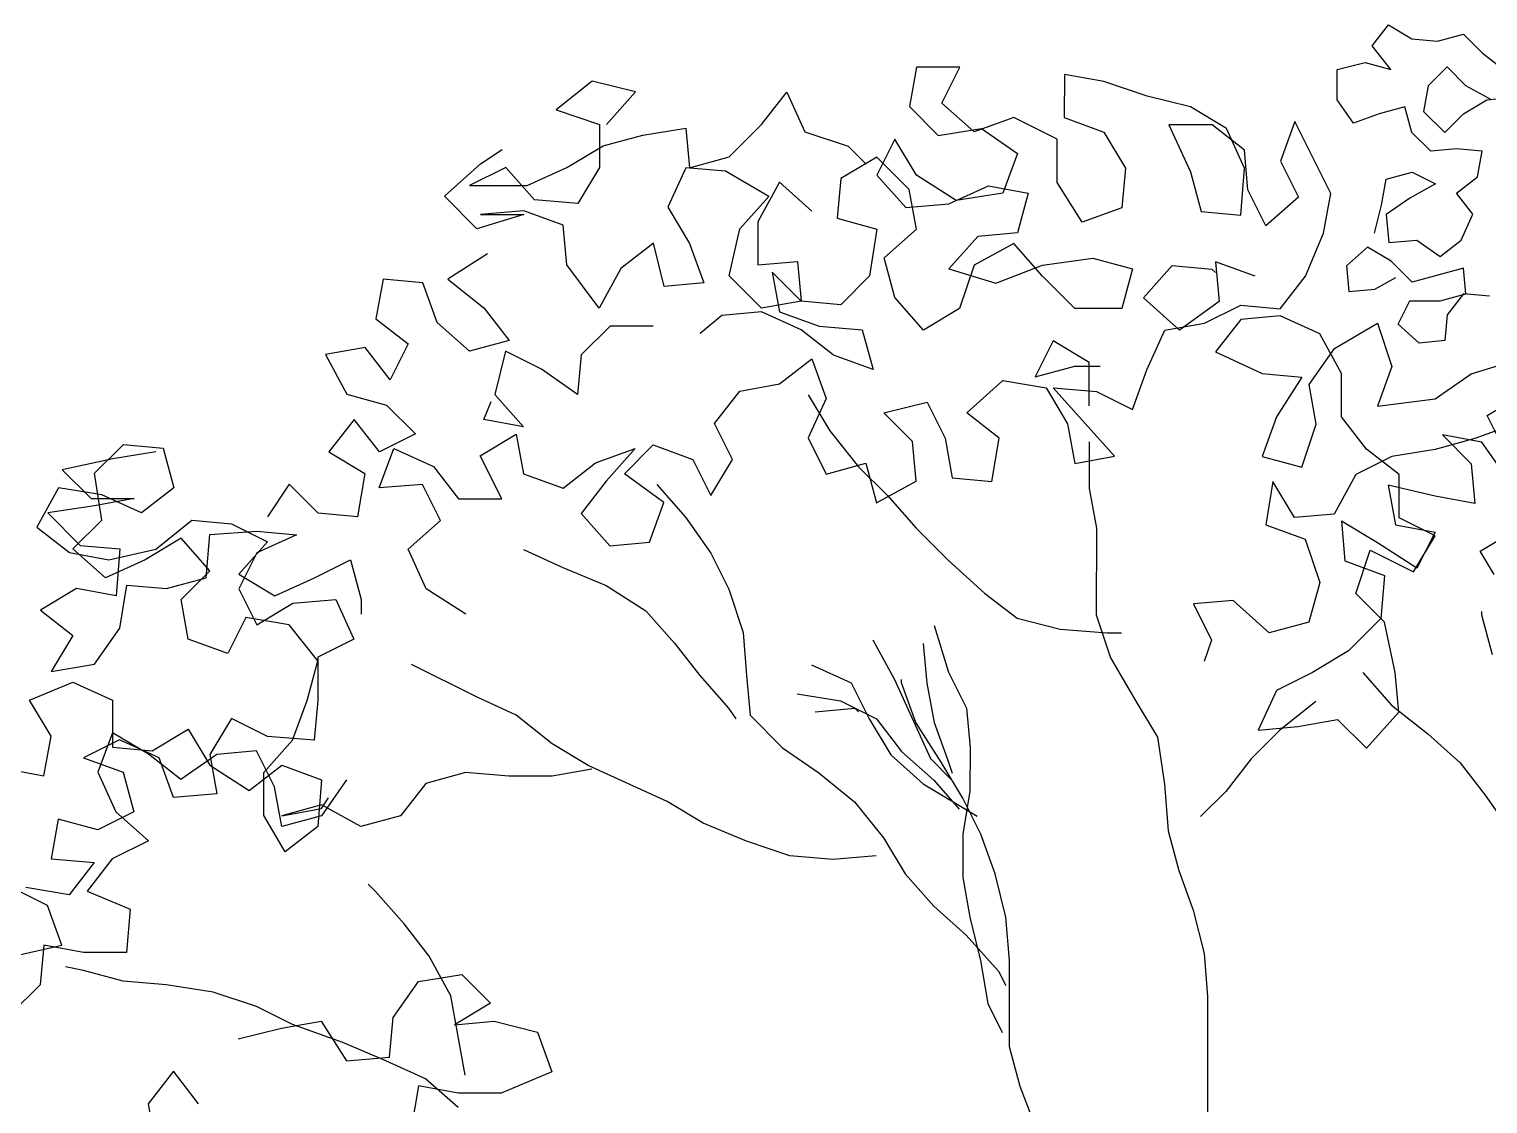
# Model space of a CAD drawing. Header units: millimetres. Extents: x 684983 to 685377, y 990360 to 990509.
# Drawn here: x 685204.376 to 685204.96, y 990430.366 to 990430.796 of the extents above; entities that cross this region are included whole.
import ezdxf

# ---------------------------------------------------------------- set-up
doc = ezdxf.new("R2010")
doc.units = ezdxf.units.MM
doc.layers.add('MAHAGONY', color=7, linetype='Continuous')
doc.layers.add('TEAK', color=7, linetype='Continuous')

# ---------------------------------------------------------------- blocks, each defined once
blk = doc.blocks.new('TREE30')
at = {"color": 74, "flags": 128}
for points in [[(-0.67328, 1.79426), (-0.67029, 1.80628), (-0.66829, 1.81729), (-0.65729, 1.8203), (-0.64728, 1.8153), (-0.65828, 1.80929), (-0.66828, 1.80227), (-0.66727, 1.79026), (-0.65526, 1.79128), (-0.64524, 1.78428), (-0.63624, 1.79129), (-0.63125, 1.80231), (-0.63826, 1.81131), (-0.62926, 1.81832), (-0.62727, 1.82933), (-0.63828, 1.83032), (-0.64929, 1.82931), (-0.6573, 1.83731), (-0.66032, 1.84832), (-0.67132, 1.84531), (-0.68233, 1.84129), (-0.68934, 1.8513), (-0.68936, 1.86431), (-0.67735, 1.86732), (-0.66634, 1.86433), (-0.67435, 1.87433), (-0.66735, 1.88334), (-0.65734, 1.87735), (-0.64633, 1.87636), (-0.63532, 1.87937), (-0.62731, 1.87137), (-0.6183, 1.86437)], [(-0.62329, 1.85136), (-0.6343, 1.85735), (-0.64232, 1.86535), (-0.65032, 1.85734), (-0.65231, 1.84633), (-0.64329, 1.83733), (-0.63529, 1.84534), (-0.62529, 1.85135), (-0.61428, 1.85237)]]:
    blk.add_lwpolyline(points, dxfattribs=at)
at = {"color": 3, "flags": 128}
for points in [[(-0.6221, 1.64819), (-0.62812, 1.65819), (-0.61811, 1.6642)], [(-0.62015, 1.70624), (-0.62517, 1.71624), (-0.61516, 1.72225)], [(-0.62421, 1.76728), (-0.63522, 1.76828), (-0.64222, 1.75926), (-0.64321, 1.74825), (-0.65422, 1.74724), (-0.66323, 1.75524), (-0.65824, 1.76525), (-0.64523, 1.76526), (-0.63422, 1.76828), (-0.63523, 1.77928), (-0.65725, 1.77326), (-0.66626, 1.78226), (-0.67627, 1.78825), (-0.68528, 1.78024), (-0.68426, 1.76923), (-0.67326, 1.77024), (-0.66425, 1.77525)]]:
    blk.add_lwpolyline(points, dxfattribs=at)
blk = doc.blocks.new('A$C25655A80')
at = {"color": 62}
for p, q in [((-0.44135, 1.98261), (-0.44328, 1.97204)), ((-0.42981, 1.9826), (-0.44135, 1.98261)), ((-0.43463, 1.97299), (-0.42981, 1.9826)), ((-0.52787, 1.97884), (-0.53749, 1.97116)), ((-0.51633, 1.97595), (-0.52787, 1.97884)), ((-0.40193, 1.98065), (-0.40194, 1.96911)), ((-0.39136, 1.97872), (-0.40193, 1.98065)), ((-0.37983, 1.97486), (-0.39136, 1.97872)), ((-0.52403, 1.9673), (-0.51633, 1.97595)), ((-0.4827, 1.96727), (-0.47596, 1.97591)), ((-0.47596, 1.97591), (-0.47116, 1.96533)), ((-0.42598, 1.96529), (-0.43463, 1.97299)), ((-0.3683, 1.97197), (-0.37983, 1.97486)), ((-0.53749, 1.97116), (-0.52595, 1.96731)), ((-0.44328, 1.97204), (-0.43559, 1.96434)), ((-0.4154, 1.96913), (-0.42598, 1.96529)), ((-0.40387, 1.96335), (-0.4154, 1.96913)), ((-0.40194, 1.96911), (-0.39137, 1.96526)), ((-0.35869, 1.96619), (-0.3683, 1.97197)), ((-0.52595, 1.96731), (-0.52596, 1.95577)), ((-0.51442, 1.96441), (-0.50288, 1.96632)), ((-0.50288, 1.96632), (-0.50193, 1.95575)), ((-0.49136, 1.95862), (-0.4827, 1.96727)), ((-0.47116, 1.96533), (-0.45963, 1.96148)), ((-0.43559, 1.96434), (-0.42406, 1.96625)), ((-0.42406, 1.96625), (-0.41445, 1.95951)), ((-0.39137, 1.96526), (-0.38561, 1.95564)), ((-0.37407, 1.96717), (-0.36831, 1.95466)), ((-0.36253, 1.96716), (-0.37407, 1.96717)), ((-0.35389, 1.96042), (-0.36253, 1.96716)), ((-0.35389, 1.95561), (-0.35869, 1.96619)), ((-0.34042, 1.9681), (-0.34428, 1.95753)), ((-0.33083, 1.94886), (-0.34042, 1.9681)), ((-0.53462, 1.95578), (-0.525, 1.96154)), ((-0.525, 1.96154), (-0.51442, 1.96441)), ((-0.45963, 1.96148), (-0.45483, 1.95667)), ((-0.44713, 1.96339), (-0.45195, 1.95378)), ((-0.44137, 1.95377), (-0.44713, 1.96339)), ((-0.40388, 1.95181), (-0.40387, 1.96335)), ((-0.55769, 1.95676), (-0.55192, 1.9606)), ((-0.50193, 1.95575), (-0.49136, 1.95862)), ((-0.45194, 1.95859), (-0.46156, 1.95283)), ((-0.4433, 1.94993), (-0.45194, 1.95859)), ((-0.41445, 1.95951), (-0.41831, 1.94894)), ((-0.35294, 1.94984), (-0.35389, 1.96042)), ((-0.34428, 1.95753), (-0.33948, 1.94791)), ((-0.56731, 1.94812), (-0.55769, 1.95676)), ((-0.55096, 1.95579), (-0.56058, 1.95099)), ((-0.54328, 1.94713), (-0.55096, 1.95579)), ((-0.5452, 1.95098), (-0.53462, 1.95578)), ((-0.52596, 1.95577), (-0.53174, 1.94616)), ((-0.50289, 1.95575), (-0.50771, 1.94518)), ((-0.49232, 1.95478), (-0.50289, 1.95575)), ((-0.48079, 1.94804), (-0.49232, 1.95478)), ((-0.45195, 1.95378), (-0.44426, 1.94512)), ((-0.4308, 1.94703), (-0.44137, 1.95377)), ((-0.38561, 1.95564), (-0.38659, 1.94507)), ((-0.36831, 1.95466), (-0.36544, 1.94409)), ((-0.35486, 1.94312), (-0.35389, 1.95561)), ((-0.56058, 1.95099), (-0.5452, 1.95098)), ((-0.4779, 1.95188), (-0.48368, 1.94131)), ((-0.46926, 1.94418), (-0.4779, 1.95188)), ((-0.46156, 1.95283), (-0.46253, 1.94225)), ((-0.44139, 1.93935), (-0.4433, 1.94993)), ((-0.43273, 1.94607), (-0.42215, 1.95087)), ((-0.42215, 1.95087), (-0.41158, 1.94894)), ((-0.39716, 1.94123), (-0.40388, 1.95181)), ((-0.34814, 1.94023), (-0.35294, 1.94984)), ((-0.55866, 1.93946), (-0.56731, 1.94812)), ((-0.53174, 1.94616), (-0.54328, 1.94713)), ((-0.48849, 1.93939), (-0.48079, 1.94804)), ((-0.44426, 1.94512), (-0.43273, 1.94607)), ((-0.41831, 1.94894), (-0.4308, 1.94703)), ((-0.41158, 1.94894), (-0.41447, 1.93836)), ((-0.33948, 1.94791), (-0.34814, 1.94023)), ((-0.33276, 1.93829), (-0.33083, 1.94886)), ((-0.54616, 1.94329), (-0.55866, 1.93946)), ((-0.54616, 1.94425), (-0.5577, 1.9433)), ((-0.5577, 1.9433), (-0.54616, 1.94329)), ((-0.53559, 1.9404), (-0.54616, 1.94425)), ((-0.50771, 1.94518), (-0.50195, 1.93556)), ((-0.46253, 1.94225), (-0.45196, 1.93936)), ((-0.38659, 1.94507), (-0.39716, 1.94123)), ((-0.36544, 1.94409), (-0.35486, 1.94312)), ((-0.53464, 1.92982), (-0.53559, 1.9404)), ((-0.49138, 1.9269), (-0.48849, 1.93939)), ((-0.48368, 1.94131), (-0.48369, 1.92978)), ((-0.45196, 1.93936), (-0.45389, 1.92686)), ((-0.45004, 1.93167), (-0.44139, 1.93935)), ((-0.41447, 1.93836), (-0.42504, 1.93741)), ((-0.33758, 1.92676), (-0.33276, 1.93829)), ((-0.51156, 1.93557), (-0.52022, 1.92885)), ((-0.50869, 1.92403), (-0.51156, 1.93557)), ((-0.50195, 1.93556), (-0.49812, 1.92498)), ((-0.42504, 1.93741), (-0.43274, 1.92877)), ((-0.41543, 1.93548), (-0.42601, 1.92972)), ((-0.40775, 1.92682), (-0.41543, 1.93548)), ((-0.55579, 1.93273), (-0.56637, 1.92601)), ((-0.48369, 1.92978), (-0.47312, 1.93073)), ((-0.47312, 1.93073), (-0.47216, 1.92015)), ((-0.44717, 1.92109), (-0.45004, 1.93167)), ((-0.40775, 1.92971), (-0.39429, 1.93162)), ((-0.39429, 1.93162), (-0.38372, 1.92872)), ((-0.3616, 1.93063), (-0.36065, 1.92005)), ((-0.35103, 1.92677), (-0.3616, 1.93063)), ((-0.526, 1.91828), (-0.53464, 1.92982)), ((-0.52022, 1.92885), (-0.526, 1.91828)), ((-0.48274, 1.91824), (-0.49138, 1.9269)), ((-0.47985, 1.92785), (-0.47793, 1.91727)), ((-0.47216, 1.92015), (-0.47985, 1.92785)), ((-0.45389, 1.92686), (-0.46159, 1.91918)), ((-0.43274, 1.92877), (-0.42025, 1.92491)), ((-0.42601, 1.92972), (-0.42987, 1.91819)), ((-0.42025, 1.92491), (-0.40775, 1.92971)), ((-0.39911, 1.91816), (-0.40775, 1.92682)), ((-0.38372, 1.92872), (-0.38661, 1.91815)), ((-0.38084, 1.92103), (-0.37314, 1.92967)), ((-0.37314, 1.92967), (-0.36257, 1.9287)), ((-0.36257, 1.9287), (-0.36161, 1.92774)), ((-0.34431, 1.91811), (-0.33758, 1.92676)), ((-0.58367, 1.92602), (-0.5856, 1.91545)), ((-0.5731, 1.92505), (-0.58367, 1.92602)), ((-0.56926, 1.91447), (-0.5731, 1.92505)), ((-0.56637, 1.92601), (-0.55676, 1.91831)), ((-0.49812, 1.92498), (-0.50869, 1.92403)), ((-0.47216, 1.92015), (-0.48274, 1.91824)), ((-0.46159, 1.91918), (-0.47216, 1.92015)), ((-0.43949, 1.91243), (-0.44717, 1.92109)), ((-0.37123, 1.91237), (-0.38084, 1.92103)), ((-0.36065, 1.92005), (-0.37123, 1.91237)), ((-0.3645, 1.91429), (-0.35489, 1.91908)), ((-0.35489, 1.91908), (-0.34431, 1.91811)), ((-0.5856, 1.91545), (-0.57696, 1.90871)), ((-0.55676, 1.91831), (-0.55004, 1.90965)), ((-0.49332, 1.91633), (-0.49909, 1.91153)), ((-0.48274, 1.91728), (-0.49332, 1.91633)), ((-0.47217, 1.91246), (-0.48274, 1.91728)), ((-0.47793, 1.91727), (-0.46736, 1.91342)), ((-0.42987, 1.91819), (-0.43949, 1.91243)), ((-0.38661, 1.91815), (-0.39911, 1.91816)), ((-0.35489, 1.91524), (-0.36163, 1.90659)), ((-0.34431, 1.91619), (-0.35489, 1.91524)), ((-0.33374, 1.91137), (-0.34431, 1.91619)), ((-0.56062, 1.90678), (-0.56926, 1.91447)), ((-0.52312, 1.91347), (-0.53082, 1.90579)), ((-0.51158, 1.91346), (-0.52312, 1.91347)), ((-0.46353, 1.90572), (-0.47217, 1.91246)), ((-0.46736, 1.91342), (-0.45583, 1.91245)), ((-0.45583, 1.91245), (-0.45295, 1.90187)), ((-0.3799, 1.9018), (-0.37508, 1.91237)), ((-0.37508, 1.91237), (-0.3645, 1.91429)), ((-0.32799, 1.90079), (-0.33374, 1.91137)), ((-0.3299, 1.90753), (-0.31836, 1.91424)), ((-0.31836, 1.91424), (-0.31453, 1.9027)), ((-0.58849, 1.90776), (-0.59907, 1.90585)), ((-0.58177, 1.8991), (-0.58849, 1.90776)), ((-0.57696, 1.90871), (-0.58177, 1.8991)), ((-0.55004, 1.90965), (-0.56062, 1.90678)), ((-0.40488, 1.90952), (-0.4097, 1.89991)), ((-0.39528, 1.90374), (-0.40488, 1.90952)), ((-0.33664, 1.89792), (-0.3299, 1.90753)), ((-0.59907, 1.90585), (-0.59331, 1.89527)), ((-0.551, 1.90677), (-0.5539, 1.89523)), ((-0.54139, 1.90195), (-0.551, 1.90677)), ((-0.53082, 1.90579), (-0.53179, 1.89521)), ((-0.47795, 1.89805), (-0.46929, 1.90477)), ((-0.46929, 1.90477), (-0.46546, 1.89419)), ((-0.45295, 1.90187), (-0.46353, 1.90572)), ((-0.39529, 1.8922), (-0.39528, 1.90374)), ((-0.36163, 1.90659), (-0.34914, 1.90081)), ((-0.29338, 1.90076), (-0.28088, 1.9046)), ((-0.53179, 1.89521), (-0.54139, 1.90195)), ((-0.4097, 1.89991), (-0.39912, 1.90278)), ((-0.39912, 1.90278), (-0.39239, 1.90278)), ((-0.38375, 1.89123), (-0.3799, 1.9018)), ((-0.34914, 1.90081), (-0.33856, 1.89984)), ((-0.33856, 1.89984), (-0.3453, 1.88927)), ((-0.328, 1.88926), (-0.32799, 1.90079)), ((-0.31453, 1.9027), (-0.31838, 1.89213)), ((-0.303, 1.89404), (-0.29338, 1.90076)), ((-0.59331, 1.89527), (-0.58274, 1.89238)), ((-0.5539, 1.89523), (-0.54622, 1.88657)), ((-0.49527, 1.88749), (-0.48853, 1.89613)), ((-0.48853, 1.89613), (-0.47795, 1.89805)), ((-0.47026, 1.89516), (-0.46451, 1.88554)), ((-0.42797, 1.89031), (-0.41835, 1.89895)), ((-0.41835, 1.89895), (-0.40682, 1.89702)), ((-0.40682, 1.89702), (-0.40106, 1.8874)), ((-0.40489, 1.89702), (-0.39336, 1.89605)), ((-0.39721, 1.88836), (-0.40489, 1.89702)), ((-0.39336, 1.89605), (-0.38375, 1.89123)), ((-0.33473, 1.88734), (-0.33664, 1.89792)), ((-0.58274, 1.89238), (-0.57506, 1.88468)), ((-0.55679, 1.88851), (-0.55486, 1.89331)), ((-0.46546, 1.89419), (-0.47028, 1.88362)), ((-0.45008, 1.89033), (-0.43854, 1.89321)), ((-0.43854, 1.89321), (-0.43375, 1.88359)), ((-0.31838, 1.89213), (-0.303, 1.89404)), ((-0.59139, 1.88854), (-0.59813, 1.87989)), ((-0.58467, 1.87988), (-0.59139, 1.88854)), ((-0.54622, 1.88657), (-0.55679, 1.88851)), ((-0.49047, 1.87787), (-0.49527, 1.88749)), ((-0.4424, 1.88263), (-0.45008, 1.89033)), ((-0.41933, 1.88357), (-0.42797, 1.89031)), ((-0.40106, 1.8874), (-0.39914, 1.87683)), ((-0.38857, 1.87874), (-0.39721, 1.88836)), ((-0.3453, 1.88927), (-0.34916, 1.8787)), ((-0.33858, 1.87581), (-0.33473, 1.88734)), ((-0.32128, 1.8806), (-0.328, 1.88926)), ((-0.57506, 1.88468), (-0.58467, 1.87988)), ((-0.55776, 1.87889), (-0.54814, 1.88465)), ((-0.54814, 1.88465), (-0.54623, 1.87408)), ((-0.47028, 1.88362), (-0.46548, 1.874)), ((-0.46451, 1.88554), (-0.45682, 1.87592)), ((-0.43375, 1.88359), (-0.43183, 1.87301)), ((-0.42126, 1.87204), (-0.41933, 1.88357)), ((-0.29243, 1.88346), (-0.30301, 1.88058)), ((-0.30109, 1.88443), (-0.2934, 1.87673)), ((-0.29051, 1.8825), (-0.30109, 1.88443)), ((-0.28186, 1.88729), (-0.29243, 1.88346)), ((-0.66062, 1.87418), (-0.65292, 1.88187)), ((-0.64427, 1.87994), (-0.65581, 1.87802)), ((-0.65292, 1.88187), (-0.64235, 1.88089)), ((-0.64235, 1.88089), (-0.63948, 1.87032)), ((-0.59813, 1.87989), (-0.58852, 1.87412)), ((-0.58468, 1.87027), (-0.58083, 1.88084)), ((-0.58083, 1.88084), (-0.57026, 1.87602)), ((-0.527, 1.87694), (-0.51642, 1.88078)), ((-0.51642, 1.88078), (-0.52412, 1.87213)), ((-0.51931, 1.87405), (-0.51161, 1.88174)), ((-0.51161, 1.88174), (-0.50104, 1.87788)), ((-0.44145, 1.87206), (-0.4424, 1.88263)), ((-0.39529, 1.88259), (-0.39531, 1.87009)), ((-0.31263, 1.87386), (-0.32128, 1.8806)), ((-0.30301, 1.88058), (-0.31455, 1.87867)), ((-0.28379, 1.87288), (-0.29051, 1.8825)), ((-0.65581, 1.87802), (-0.66927, 1.87515)), ((-0.57026, 1.87602), (-0.56354, 1.86736)), ((-0.552, 1.86735), (-0.55776, 1.87889)), ((-0.53566, 1.87022), (-0.527, 1.87694)), ((-0.50104, 1.87788), (-0.49624, 1.86826)), ((-0.49624, 1.86826), (-0.49047, 1.87787)), ((-0.46548, 1.874), (-0.4549, 1.87688)), ((-0.45682, 1.87592), (-0.44914, 1.86822)), ((-0.4549, 1.87688), (-0.45203, 1.8663)), ((-0.39914, 1.87683), (-0.38857, 1.87874)), ((-0.34916, 1.8787), (-0.33858, 1.87581)), ((-0.31455, 1.87867), (-0.32417, 1.87387)), ((-0.2934, 1.87673), (-0.29245, 1.86615)), ((-0.66927, 1.87515), (-0.66159, 1.86745)), ((-0.65871, 1.86168), (-0.66062, 1.87418)), ((-0.58852, 1.87412), (-0.59046, 1.86258)), ((-0.54623, 1.87408), (-0.53566, 1.87022)), ((-0.52412, 1.87213), (-0.53086, 1.86349)), ((-0.50874, 1.86635), (-0.51931, 1.87405)), ((-0.45203, 1.8663), (-0.44145, 1.87206)), ((-0.43183, 1.87301), (-0.42126, 1.87204)), ((-0.34628, 1.87197), (-0.34821, 1.86044)), ((-0.34052, 1.86235), (-0.34628, 1.87197)), ((-0.32417, 1.87387), (-0.32994, 1.86331)), ((-0.31264, 1.86233), (-0.31263, 1.87386)), ((-0.67024, 1.87035), (-0.67602, 1.85978)), ((-0.6587, 1.86841), (-0.67024, 1.87035)), ((-0.64813, 1.8636), (-0.6587, 1.86841)), ((-0.63948, 1.87032), (-0.64813, 1.8636)), ((-0.60871, 1.87125), (-0.61449, 1.8626)), ((-0.60103, 1.86355), (-0.60871, 1.87125)), ((-0.57315, 1.87122), (-0.58468, 1.87027)), ((-0.56835, 1.8616), (-0.57315, 1.87122)), ((-0.51066, 1.87116), (-0.50298, 1.8625)), ((-0.44914, 1.86822), (-0.44146, 1.85956)), ((-0.39531, 1.87009), (-0.39339, 1.85952)), ((-0.31552, 1.87098), (-0.3136, 1.86041)), ((-0.30302, 1.86809), (-0.31552, 1.87098)), ((-0.29245, 1.86615), (-0.30302, 1.86809)), ((-0.66063, 1.86553), (-0.67313, 1.86362)), ((-0.66159, 1.86745), (-0.65005, 1.86744)), ((-0.65005, 1.86744), (-0.66063, 1.86553)), ((-0.56354, 1.86736), (-0.552, 1.86735)), ((-0.5126, 1.85578), (-0.50874, 1.86635)), ((-0.67313, 1.86362), (-0.66448, 1.85496)), ((-0.66641, 1.854), (-0.65871, 1.86168)), ((-0.6443, 1.85398), (-0.63468, 1.86166)), ((-0.63468, 1.86166), (-0.6241, 1.86069)), ((-0.6241, 1.86069), (-0.6145, 1.85588)), ((-0.59046, 1.86258), (-0.60103, 1.86355)), ((-0.57701, 1.85392), (-0.56835, 1.8616)), ((-0.53086, 1.86349), (-0.52317, 1.85483)), ((-0.50298, 1.8625), (-0.49626, 1.85288)), ((-0.34821, 1.86044), (-0.33764, 1.85658)), ((-0.32994, 1.86331), (-0.34052, 1.86235)), ((-0.32802, 1.86138), (-0.32707, 1.85081)), ((-0.31842, 1.8556), (-0.32802, 1.86138)), ((-0.3136, 1.86041), (-0.30303, 1.85847)), ((-0.30303, 1.85751), (-0.31264, 1.86233)), ((-0.67602, 1.85978), (-0.66737, 1.85304)), ((-0.63757, 1.85686), (-0.64718, 1.8511)), ((-0.62988, 1.8482), (-0.63757, 1.85686)), ((-0.63085, 1.84628), (-0.62987, 1.85781)), ((-0.62987, 1.85781), (-0.61738, 1.85876)), ((-0.61738, 1.85876), (-0.6068, 1.85779)), ((-0.6068, 1.85779), (-0.61738, 1.85299)), ((-0.44146, 1.85956), (-0.43281, 1.8509)), ((-0.39339, 1.85952), (-0.39341, 1.83645)), ((-0.33764, 1.85658), (-0.33381, 1.84504)), ((-0.30881, 1.84791), (-0.30303, 1.85751)), ((-0.30303, 1.85847), (-0.30785, 1.84887)), ((-0.66737, 1.85304), (-0.6568, 1.85111)), ((-0.65776, 1.8463), (-0.66641, 1.854)), ((-0.66448, 1.85496), (-0.65391, 1.85399)), ((-0.6568, 1.85111), (-0.6443, 1.85398)), ((-0.65391, 1.85399), (-0.65488, 1.84149)), ((-0.61738, 1.85299), (-0.6222, 1.84339)), ((-0.6145, 1.85588), (-0.62219, 1.84723)), ((-0.57221, 1.84334), (-0.57701, 1.85392)), ((-0.54625, 1.85389), (-0.53568, 1.84907)), ((-0.52317, 1.85483), (-0.5126, 1.85578)), ((-0.49626, 1.85288), (-0.49146, 1.84327)), ((-0.3242, 1.84215), (-0.32034, 1.85368)), ((-0.32034, 1.85368), (-0.30881, 1.84791)), ((-0.30785, 1.84887), (-0.31842, 1.8556)), ((-0.64718, 1.8511), (-0.65776, 1.8463)), ((-0.60201, 1.84625), (-0.59239, 1.85105)), ((-0.59239, 1.85105), (-0.58952, 1.84047)), ((-0.53568, 1.84907), (-0.52414, 1.84426)), ((-0.43281, 1.8509), (-0.42321, 1.84224)), ((-0.32707, 1.85081), (-0.3165, 1.84695)), ((-0.64142, 1.8434), (-0.63085, 1.84628)), ((-0.63758, 1.84052), (-0.62988, 1.8482)), ((-0.62219, 1.84723), (-0.61259, 1.84145)), ((-0.61259, 1.84145), (-0.60201, 1.84625)), ((-0.33381, 1.84504), (-0.3367, 1.83447)), ((-0.3165, 1.84695), (-0.31747, 1.83542)), ((-0.66546, 1.84343), (-0.67507, 1.83767)), ((-0.65488, 1.84149), (-0.66546, 1.84343)), ((-0.65393, 1.83284), (-0.652, 1.84437)), ((-0.652, 1.84437), (-0.64142, 1.8434)), ((-0.6222, 1.84339), (-0.6174, 1.83377)), ((-0.56164, 1.8366), (-0.57221, 1.84334)), ((-0.52414, 1.84426), (-0.51358, 1.83752)), ((-0.49146, 1.84327), (-0.48763, 1.83173)), ((-0.42321, 1.84224), (-0.41456, 1.83551)), ((-0.31651, 1.83445), (-0.3242, 1.84215)), ((-0.67507, 1.83767), (-0.66643, 1.83093)), ((-0.63567, 1.82994), (-0.63758, 1.84052)), ((-0.6174, 1.83377), (-0.60778, 1.83953)), ((-0.60778, 1.83953), (-0.59625, 1.84048)), ((-0.59625, 1.84048), (-0.59145, 1.8299)), ((-0.58952, 1.84047), (-0.58952, 1.83663)), ((-0.51358, 1.83752), (-0.50589, 1.82886)), ((-0.35688, 1.84026), (-0.36746, 1.83931)), ((-0.36746, 1.83931), (-0.36266, 1.82969)), ((-0.34728, 1.8316), (-0.35688, 1.84026)), ((-0.29055, 1.83635), (-0.29055, 1.83731)), ((-0.66067, 1.82323), (-0.65393, 1.83284)), ((-0.62028, 1.83569), (-0.6251, 1.82608)), ((-0.60875, 1.83376), (-0.62028, 1.83569)), ((-0.60107, 1.82414), (-0.60875, 1.83376)), ((-0.43668, 1.8336), (-0.43284, 1.8211)), ((-0.41456, 1.83551), (-0.40303, 1.83261)), ((-0.39341, 1.83645), (-0.38958, 1.82491)), ((-0.3367, 1.83447), (-0.34728, 1.8316)), ((-0.31747, 1.83542), (-0.32613, 1.82677)), ((-0.31364, 1.82099), (-0.31651, 1.83445)), ((-0.28768, 1.82578), (-0.29055, 1.83635)), ((-0.66643, 1.83093), (-0.67221, 1.82132)), ((-0.6251, 1.82608), (-0.63567, 1.82994)), ((-0.59145, 1.8299), (-0.60107, 1.8251)), ((-0.48763, 1.83173), (-0.48668, 1.82019)), ((-0.45302, 1.82977), (-0.44726, 1.81919)), ((-0.40303, 1.83261), (-0.39053, 1.83164)), ((-0.39053, 1.83164), (-0.38669, 1.83163)), ((-0.36266, 1.82969), (-0.36459, 1.82392)), ((-0.60107, 1.8251), (-0.60108, 1.81357)), ((-0.50589, 1.82886), (-0.49917, 1.8202)), ((-0.43956, 1.8288), (-0.43861, 1.81822)), ((-0.32613, 1.82677), (-0.33575, 1.82101)), ((-0.67221, 1.82132), (-0.66067, 1.82323)), ((-0.60396, 1.81357), (-0.60107, 1.82414)), ((-0.55878, 1.81449), (-0.57607, 1.82316)), ((-0.46937, 1.82306), (-0.4588, 1.81824)), ((-0.38958, 1.82491), (-0.38286, 1.81337)), ((-0.67798, 1.81364), (-0.66644, 1.81843)), ((-0.66644, 1.81843), (-0.65587, 1.81362)), ((-0.49917, 1.8202), (-0.49149, 1.81154)), ((-0.48668, 1.82019), (-0.48572, 1.80962)), ((-0.4588, 1.81824), (-0.454, 1.80862)), ((-0.44726, 1.81919), (-0.43767, 1.79804)), ((-0.44534, 1.81823), (-0.44534, 1.81919)), ((-0.44151, 1.80765), (-0.44534, 1.81823)), ((-0.43861, 1.81822), (-0.4367, 1.80765)), ((-0.43284, 1.8211), (-0.42804, 1.81148)), ((-0.33575, 1.82101), (-0.34537, 1.81622)), ((-0.32229, 1.821), (-0.31461, 1.81234)), ((-0.31269, 1.81042), (-0.31364, 1.82099)), ((-0.67222, 1.80402), (-0.67798, 1.81364)), ((-0.65587, 1.81362), (-0.65588, 1.80112)), ((-0.60782, 1.803), (-0.60396, 1.81357)), ((-0.60108, 1.81357), (-0.60205, 1.80299)), ((-0.54821, 1.80967), (-0.55878, 1.81449)), ((-0.47322, 1.81537), (-0.46169, 1.81344)), ((-0.46169, 1.81344), (-0.45208, 1.80862)), ((-0.34537, 1.81622), (-0.35018, 1.80565)), ((-0.5386, 1.80197), (-0.54821, 1.80967)), ((-0.49149, 1.81154), (-0.48957, 1.80866)), ((-0.48572, 1.80962), (-0.47708, 1.80096)), ((-0.46842, 1.81056), (-0.45784, 1.81151)), ((-0.45784, 1.81151), (-0.45688, 1.81055)), ((-0.42804, 1.81148), (-0.42709, 1.80091)), ((-0.38286, 1.81337), (-0.3771, 1.80375)), ((-0.3348, 1.81332), (-0.34442, 1.80564)), ((-0.32135, 1.80081), (-0.31269, 1.81042)), ((-0.31461, 1.81234), (-0.305, 1.80464)), ((-0.64531, 1.80015), (-0.63569, 1.80591)), ((-0.63569, 1.80591), (-0.62993, 1.79629)), ((-0.62415, 1.80878), (-0.62993, 1.79917)), ((-0.61454, 1.80397), (-0.62415, 1.80878)), ((-0.454, 1.80862), (-0.44824, 1.79901)), ((-0.45208, 1.80862), (-0.44536, 1.79997)), ((-0.43479, 1.79707), (-0.44151, 1.80765)), ((-0.4367, 1.80765), (-0.43286, 1.79707)), ((-0.34442, 1.80564), (-0.35211, 1.79796)), ((-0.35018, 1.80565), (-0.33961, 1.8066)), ((-0.33961, 1.8066), (-0.32903, 1.80851)), ((-0.32903, 1.80851), (-0.32135, 1.80081)), ((-0.67415, 1.79345), (-0.67222, 1.80402)), ((-0.65396, 1.80304), (-0.66357, 1.79824)), ((-0.65588, 1.80496), (-0.65973, 1.79439)), ((-0.64627, 1.79919), (-0.65588, 1.80496)), ((-0.64339, 1.79822), (-0.65396, 1.80304)), ((-0.61551, 1.79435), (-0.60782, 1.803)), ((-0.60205, 1.80299), (-0.61454, 1.80397)), ((-0.52899, 1.7962), (-0.5386, 1.80197)), ((-0.3771, 1.80375), (-0.37519, 1.79125)), ((-0.305, 1.80464), (-0.29636, 1.79694)), ((-0.66357, 1.79824), (-0.653, 1.79439)), ((-0.65588, 1.80112), (-0.64531, 1.80015)), ((-0.63763, 1.79245), (-0.64627, 1.79919)), ((-0.63955, 1.78765), (-0.64339, 1.79822)), ((-0.62801, 1.79917), (-0.63763, 1.79245)), ((-0.62993, 1.79917), (-0.62802, 1.7886)), ((-0.61743, 1.80012), (-0.62801, 1.79917)), ((-0.61263, 1.79051), (-0.61743, 1.80012)), ((-0.47708, 1.80096), (-0.46747, 1.79422)), ((-0.44824, 1.79901), (-0.4396, 1.79131)), ((-0.44536, 1.79997), (-0.43671, 1.79227)), ((-0.43767, 1.79804), (-0.43191, 1.79226)), ((-0.42709, 1.80091), (-0.4271, 1.78937)), ((-0.35211, 1.79796), (-0.35885, 1.78931)), ((-0.6953, 1.79731), (-0.67415, 1.79345)), ((-0.65973, 1.79439), (-0.65494, 1.78381)), ((-0.653, 1.79439), (-0.65013, 1.78381)), ((-0.62993, 1.79629), (-0.61936, 1.78955)), ((-0.61936, 1.78955), (-0.61071, 1.79627)), ((-0.61552, 1.78282), (-0.61551, 1.79435)), ((-0.61071, 1.79627), (-0.60013, 1.79242)), ((-0.56168, 1.7943), (-0.57226, 1.79143)), ((-0.55015, 1.79333), (-0.56168, 1.7943)), ((-0.52803, 1.79523), (-0.53861, 1.79332)), ((-0.50785, 1.78656), (-0.52899, 1.7962)), ((-0.46747, 1.79422), (-0.45787, 1.78652)), ((-0.42903, 1.78745), (-0.43479, 1.79707)), ((-0.43286, 1.79707), (-0.4319, 1.79418)), ((-0.29636, 1.79694), (-0.28964, 1.78829)), ((-0.61072, 1.77993), (-0.61263, 1.79051)), ((-0.60013, 1.79242), (-0.60111, 1.77992)), ((-0.59341, 1.79241), (-0.60014, 1.7828)), ((-0.57226, 1.79143), (-0.57899, 1.78278)), ((-0.53861, 1.79332), (-0.55015, 1.79333)), ((-0.4396, 1.79131), (-0.42519, 1.78264)), ((-0.43671, 1.79227), (-0.42999, 1.78457)), ((-0.37519, 1.79125), (-0.37424, 1.77875)), ((-0.62802, 1.7886), (-0.63955, 1.78765)), ((-0.60014, 1.78473), (-0.59822, 1.78761)), ((-0.49825, 1.78079), (-0.50785, 1.78656)), ((-0.45787, 1.78652), (-0.45019, 1.7769)), ((-0.4271, 1.78937), (-0.42904, 1.77784)), ((-0.42423, 1.77784), (-0.42903, 1.78745)), ((-0.35885, 1.78931), (-0.36559, 1.78259)), ((-0.28964, 1.78829), (-0.28292, 1.77867)), ((-0.65013, 1.78381), (-0.65975, 1.77901)), ((-0.65494, 1.78381), (-0.64629, 1.77612)), ((-0.60976, 1.7732), (-0.61552, 1.78282)), ((-0.60014, 1.78569), (-0.61072, 1.78281)), ((-0.61072, 1.78281), (-0.60014, 1.78473)), ((-0.60014, 1.7828), (-0.61072, 1.77993)), ((-0.58957, 1.77991), (-0.60014, 1.78569)), ((-0.57899, 1.78278), (-0.58957, 1.77991)), ((-0.67032, 1.78191), (-0.67225, 1.77133)), ((-0.65975, 1.77901), (-0.67032, 1.78191)), ((-0.60111, 1.77992), (-0.60976, 1.7732)), ((-0.48672, 1.77597), (-0.49825, 1.78079)), ((-0.37424, 1.77875), (-0.37137, 1.76817)), ((-0.64629, 1.77612), (-0.65591, 1.77132)), ((-0.47518, 1.77211), (-0.48672, 1.77597)), ((-0.45019, 1.7769), (-0.44443, 1.76728)), ((-0.42904, 1.77784), (-0.42905, 1.7663)), ((-0.42039, 1.76726), (-0.42423, 1.77784)), ((-0.67225, 1.77133), (-0.66072, 1.77036)), ((-0.65591, 1.77132), (-0.66265, 1.76267)), ((-0.46365, 1.77114), (-0.47518, 1.77211)), ((-0.45211, 1.77209), (-0.46365, 1.77114)), ((-0.66072, 1.77036), (-0.66745, 1.76172)), ((-0.44443, 1.76728), (-0.43674, 1.75862)), ((-0.41752, 1.75572), (-0.42039, 1.76726)), ((-0.37137, 1.76817), (-0.36753, 1.7576)), ((-0.67322, 1.75884), (-0.68283, 1.76365)), ((-0.66745, 1.76172), (-0.67899, 1.76365)), ((-0.58574, 1.7626), (-0.58766, 1.76453)), ((-0.42905, 1.7663), (-0.42713, 1.75573)), ((-0.66265, 1.76267), (-0.65112, 1.75786)), ((-0.57806, 1.75394), (-0.58574, 1.7626)), ((-0.66939, 1.74826), (-0.67322, 1.75884)), ((-0.65112, 1.75786), (-0.65209, 1.74632)), ((-0.43674, 1.75862), (-0.4281, 1.75092)), ((-0.42713, 1.75573), (-0.42426, 1.74419)), ((-0.41657, 1.74418), (-0.41752, 1.75572)), ((-0.36753, 1.7576), (-0.36466, 1.74606)), ((-0.57134, 1.74529), (-0.57806, 1.75394)), ((-0.68189, 1.74539), (-0.66939, 1.74826)), ((-0.6742, 1.74826), (-0.67517, 1.73769)), ((-0.66362, 1.74633), (-0.6742, 1.74826)), ((-0.4281, 1.75092), (-0.41946, 1.7413)), ((-0.65209, 1.74632), (-0.66362, 1.74633)), ((-0.56558, 1.73471), (-0.57134, 1.74529)), ((-0.42426, 1.74419), (-0.42235, 1.73265)), ((-0.41659, 1.72111), (-0.41657, 1.74418)), ((-0.36466, 1.74606), (-0.36371, 1.73452)), ((-0.66363, 1.74153), (-0.66843, 1.74249)), ((-0.65306, 1.73863), (-0.66363, 1.74153)), ((-0.57423, 1.73856), (-0.56269, 1.74047)), ((-0.56269, 1.74047), (-0.55501, 1.73277)), ((-0.41946, 1.7413), (-0.41754, 1.73745)), ((-0.67517, 1.73769), (-0.68286, 1.73001)), ((-0.64152, 1.73766), (-0.65306, 1.73863)), ((-0.62903, 1.73573), (-0.64152, 1.73766)), ((-0.61749, 1.73187), (-0.62903, 1.73573)), ((-0.58097, 1.72895), (-0.57423, 1.73856)), ((-0.60788, 1.72705), (-0.61749, 1.73187)), ((-0.56175, 1.71355), (-0.56558, 1.73471)), ((-0.55501, 1.73277), (-0.56463, 1.72702)), ((-0.42235, 1.73265), (-0.41851, 1.72496)), ((-0.36371, 1.73452), (-0.36374, 1.69703)), ((-0.61077, 1.7261), (-0.60019, 1.72801)), ((-0.60019, 1.72801), (-0.59347, 1.71743)), ((-0.58194, 1.71838), (-0.58097, 1.72895)), ((-0.56463, 1.72702), (-0.55405, 1.72797)), ((-0.55405, 1.72797), (-0.54252, 1.72507)), ((-0.62231, 1.72322), (-0.61077, 1.7261)), ((-0.59443, 1.72224), (-0.60788, 1.72705)), ((-0.54252, 1.72507), (-0.53868, 1.71449)), ((-0.5829, 1.71742), (-0.59443, 1.72224)), ((-0.41372, 1.71053), (-0.41659, 1.72111)), ((-0.59347, 1.71743), (-0.58194, 1.71838)), ((-0.57233, 1.7126), (-0.5829, 1.71742)), ((-0.63962, 1.71459), (-0.64636, 1.70594)), ((-0.6329, 1.70593), (-0.63962, 1.71459)), ((-0.56368, 1.7049), (-0.57233, 1.7126)), ((-0.53868, 1.71449), (-0.55215, 1.70874)), ((-0.57425, 1.71068), (-0.57619, 1.69915)), ((-0.56368, 1.70875), (-0.57425, 1.71068)), ((-0.55215, 1.70874), (-0.56368, 1.70875)), ((-0.40892, 1.69803), (-0.41372, 1.71053)), ((-0.64636, 1.70594), (-0.64444, 1.69537))]:
    blk.add_line(p, q, dxfattribs=at)
blk = doc.blocks.new('TR')
blk.add_blockref('A$C25655A80', (0.01921, 0.01485, 1.34531))

msp = doc.modelspace()

# ---------------------------------------------------------------- block references
at = {"layer": 'MAHAGONY', "color": 7, "xscale": 0.9355958136093464, "yscale": 0.9355958136093464, "zscale": 0.9355958136093464}
msp.add_blockref('TREE30', (685205.54447, 990429.036, 97.59), dxfattribs=at)
at = {"layer": 'TEAK', "xscale": 1.5, "yscale": 1.5, "zscale": 1.5}
msp.add_blockref('TR', (685205.36447, 990427.785, 97.634), dxfattribs=at)

doc.saveas('drawing.dxf')
